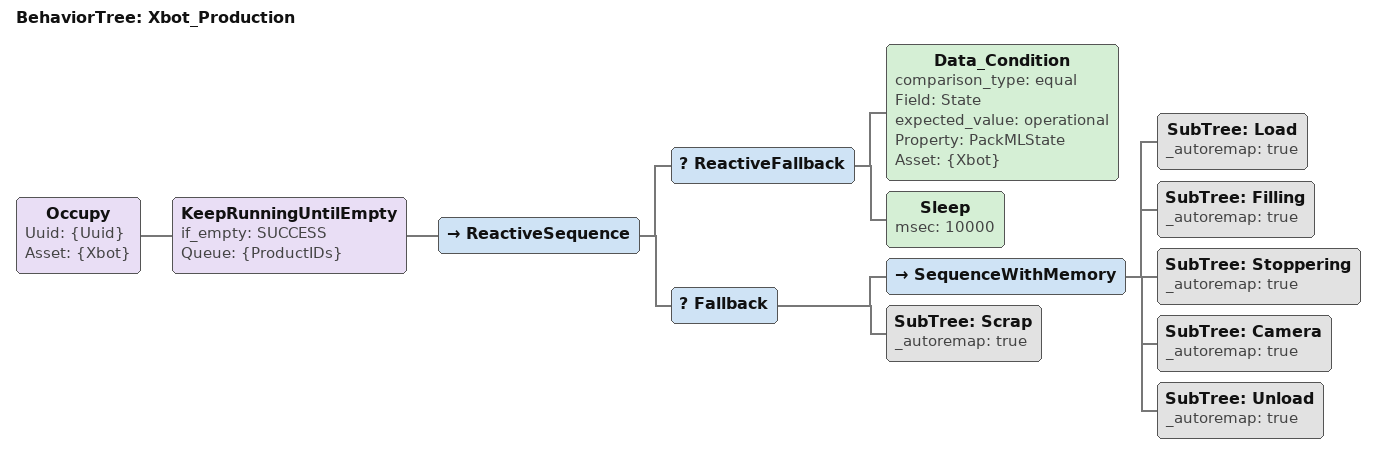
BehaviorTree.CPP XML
<?xml version="1.0" encoding="UTF-8"?>
<root BTCPP_format="4">
  <include path="./loading.xml" />
  <include path="./filling.xml" />
  <include path="./stoppering.xml" />
  <include path="./camera.xml" />
  <include path="./unloading.xml" />
  <include path="./scraping.xml" />
  <BehaviorTree ID="Xbot_Production">
    <Occupy Uuid="{Uuid}"
            Asset="{Xbot}">
      <KeepRunningUntilEmpty if_empty="SUCCESS"
                             Queue="{ProductIDs}">
        <ReactiveSequence>
          <ReactiveFallback>
            <Data_Condition comparison_type="equal"
                            Field="State"
                            expected_value="operational"
                            Property="PackMLState"
                            Asset="{Xbot}"/>
            <Sleep msec="10000"/>
          </ReactiveFallback>
          <Fallback>
            <SequenceWithMemory>
              <SubTree ID="Load"
                       _autoremap="true"/>
              <SubTree ID="Filling"
                       _autoremap="true"/>
              <SubTree ID="Stoppering"
                       _autoremap="true"/>
              <SubTree ID="Camera"
                       _autoremap="true"/>
              <SubTree ID="Unload"
                       _autoremap="true"/>
            </SequenceWithMemory>
            <SubTree ID="Scrap"
                     _autoremap="true"/>
          </Fallback>
        </ReactiveSequence>
      </KeepRunningUntilEmpty>
    </Occupy>
  </BehaviorTree>
</root>
